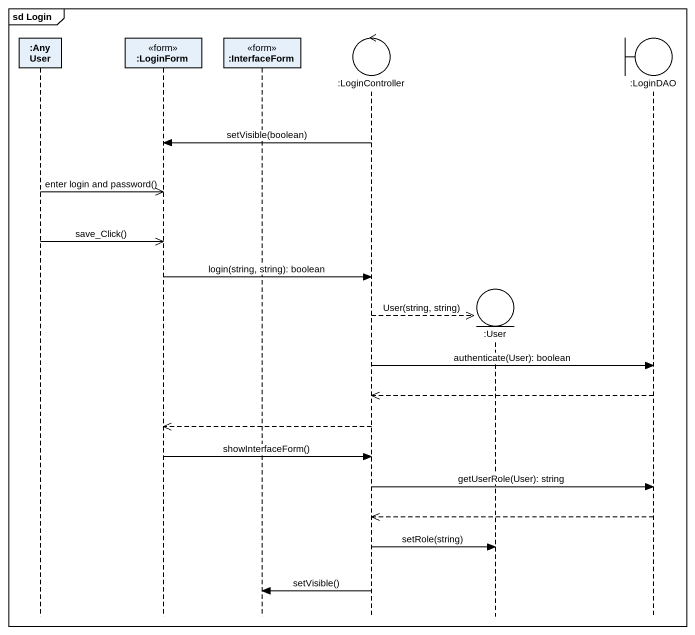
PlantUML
@startuml
mainframe sd Login
hide footbox
participant ":Any User" as Any_User
participant ":LoginForm" as LoginForm <<form>>
participant ":InterfaceForm" as InterfaceForm <<form>>
control ":LoginController" as LoginController
entity ":User" as User
boundary ":LoginDAO" as LoginDAO

LoginController -> LoginForm : setVisible(boolean)
Any_User ->> LoginForm : enter login and password()
Any_User ->> LoginForm : save_Click()
LoginForm -> LoginController : login(string, string): boolean
LoginController -->> User ** : User(string, string)
LoginController -> LoginDAO : authenticate(User): boolean
LoginDAO -->> LoginController
LoginController -->> LoginForm
LoginForm -> LoginController : showInterfaceForm()
LoginController -> LoginDAO : getUserRole(User): string
LoginDAO -->> LoginController
LoginController -> User : setRole(string)
LoginController -> InterfaceForm : setVisible()
@enduml
